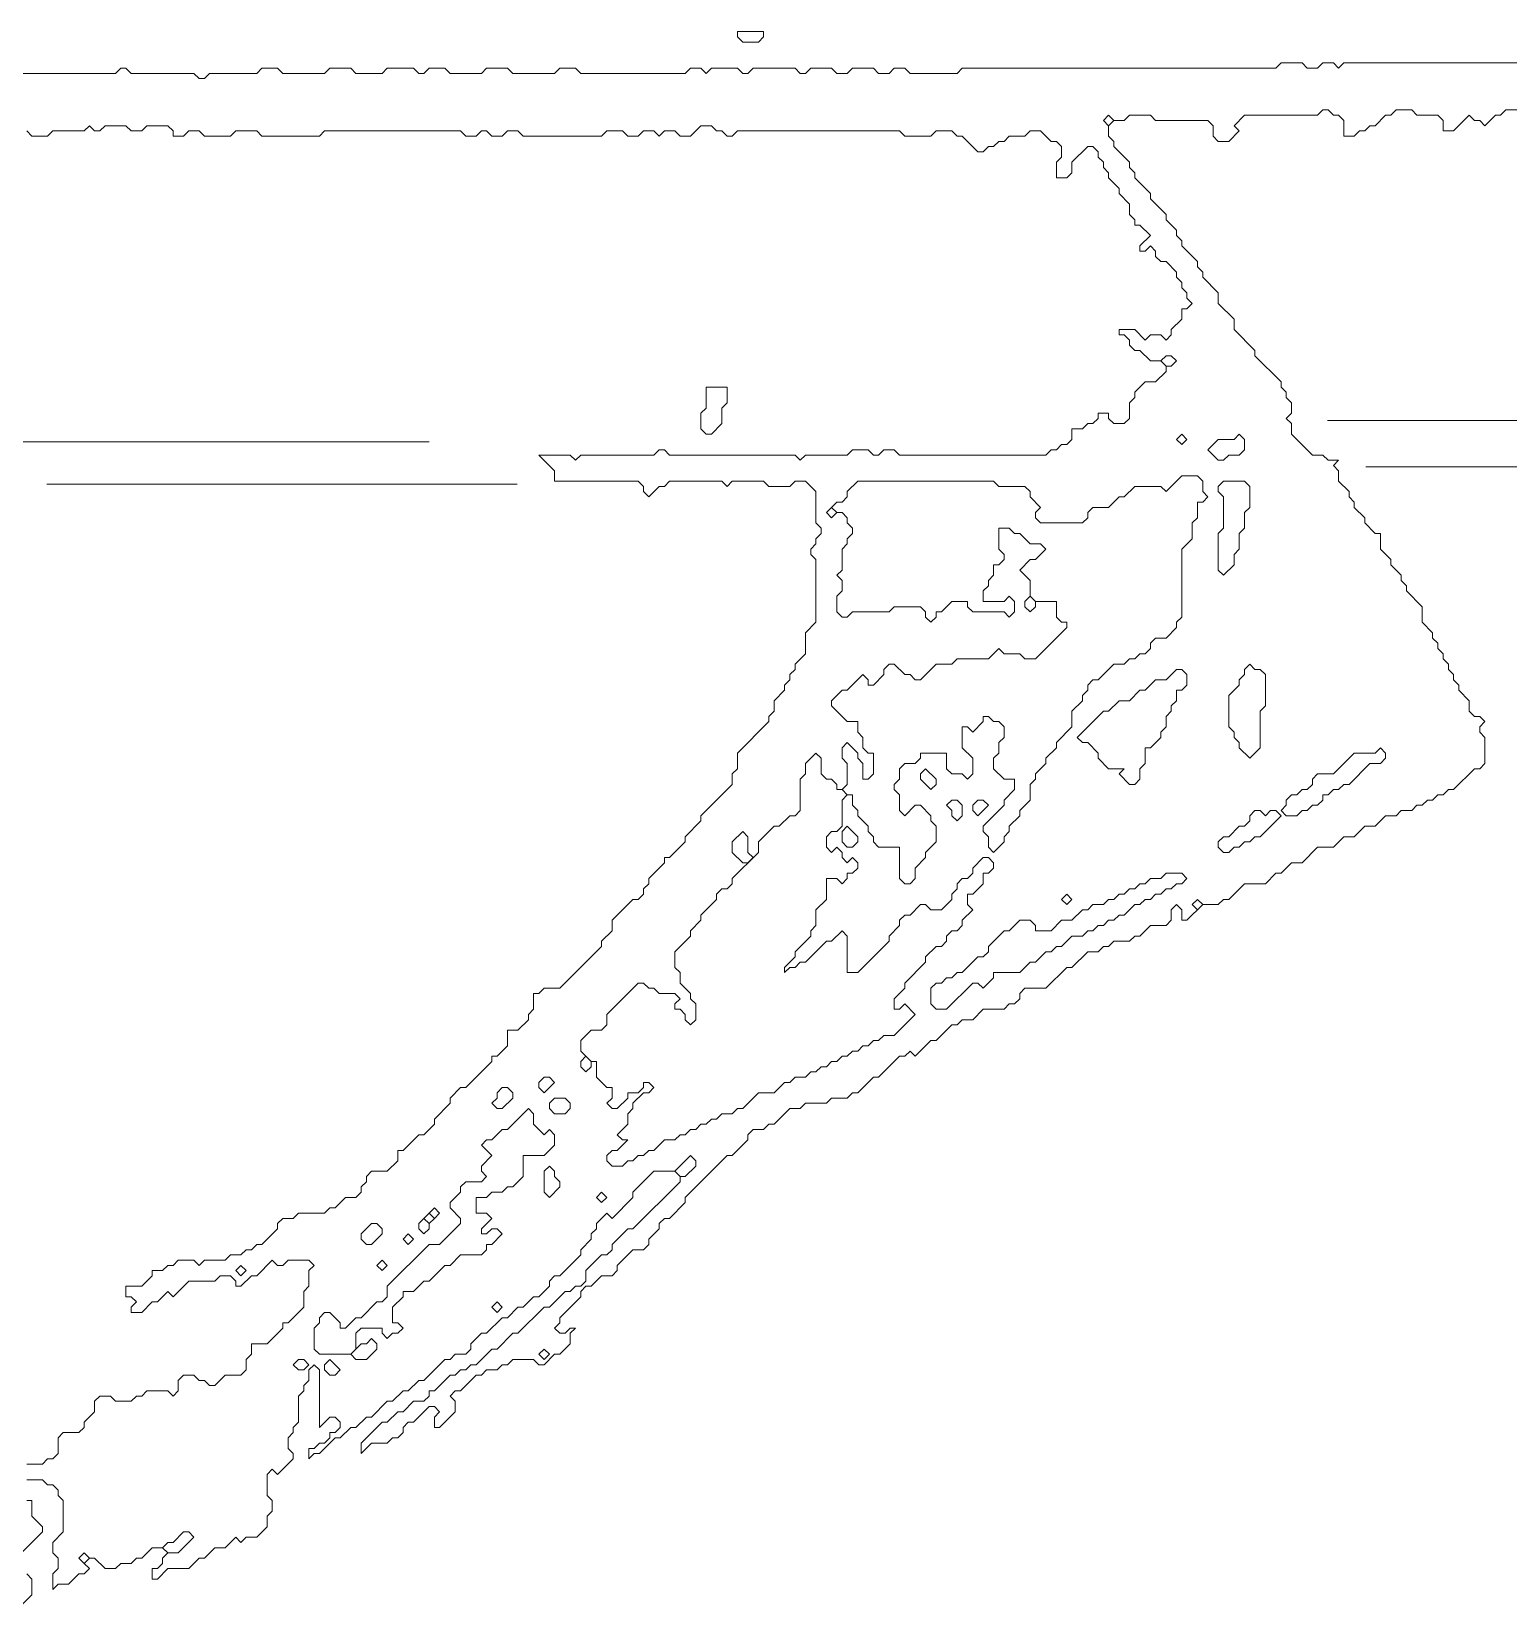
# Model space of a CAD drawing. Header units: millimetres. Extents: x 1 to 419, y 0 to 297.
# Drawn here: x 14.79 to 39.54, y 270.08 to 296.53 of the extents above; entities that cross this region are included whole.
import ezdxf

# ---------------------------------------------------------------- set-up
doc = ezdxf.new("R2010")
doc.units = ezdxf.units.MM
for name, color, linetype, lineweight in [('TRACE_CURVE', 6, 'CONTINUOUS', 0), ('TRACE_STRAIGHT', 5, 'CONTINUOUS', 0), ('TRACE_TEXT_SYMBOL', 6, 'CONTINUOUS', 0)]:
    doc.layers.add(name, color=color, linetype=linetype, lineweight=lineweight)

msp = doc.modelspace()

# ---------------------------------------------------------------- linework, layer by layer
at = {"layer": 'TRACE_CURVE', "color": 6}
for points in [[(42.211, 296.001), (36.781, 296.001), (36.694, 295.914), (36.606, 296.001), (36.431, 296.001), (36.343, 295.914), (36.168, 295.914), (36.081, 296.001), (35.73, 296.001), (35.643, 295.914), (30.388, 295.914), (30.301, 295.826), (29.513, 295.826), (29.425, 295.914), (29.25, 295.914), (29.162, 295.826), (28.987, 295.826), (28.9, 295.914), (28.549, 295.914), (28.462, 295.826), (28.287, 295.826), (28.199, 295.914), (27.849, 295.914), (27.761, 295.826), (27.673, 295.826), (27.586, 295.914), (26.885, 295.914), (26.798, 295.826), (26.71, 295.826), (26.623, 295.914), (26.185, 295.914), (26.097, 295.826), (26.01, 295.914), (25.834, 295.914), (25.747, 295.826), (23.995, 295.826), (23.908, 295.914), (23.645, 295.914), (23.557, 295.826), (22.857, 295.826), (22.769, 295.914), (22.419, 295.914), (22.331, 295.826), (21.806, 295.826), (21.718, 295.914), (21.456, 295.914), (21.368, 295.826), (21.281, 295.826), (21.193, 295.914), (20.755, 295.914), (20.668, 295.826), (20.23, 295.826), (20.142, 295.914), (19.792, 295.914), (19.704, 295.826), (19.004, 295.826)], [(19.004, 295.826), (18.916, 295.914), (18.653, 295.914), (18.566, 295.826), (17.778, 295.826), (17.69, 295.738), (17.602, 295.738), (17.515, 295.826), (16.464, 295.826), (16.376, 295.914), (16.289, 295.914), (16.201, 295.826), (9.896, 295.826)], [(34.679, 292.148), (34.417, 292.411), (34.417, 292.498), (34.329, 292.586), (34.329, 292.673), (34.066, 292.936), (34.066, 293.024), (33.979, 293.111), (33.979, 293.199), (33.804, 293.374), (33.804, 293.462), (33.541, 293.724), (33.541, 293.812), (33.278, 294.075), (33.278, 294.162), (33.191, 294.25), (33.191, 294.337), (32.928, 294.6), (32.928, 294.688), (32.84, 294.775), (32.84, 294.95), (32.928, 295.038), (33.103, 295.038), (33.191, 295.125), (33.541, 295.125), (33.629, 295.038), (34.504, 295.038), (34.592, 294.95), (34.592, 294.775), (34.679, 294.688), (34.855, 294.688), (35.03, 294.863), (34.942, 294.95), (35.117, 295.125), (36.343, 295.125), (36.431, 295.213), (36.518, 295.213), (36.606, 295.125), (36.694, 295.125), (36.781, 295.038), (36.781, 294.775), (36.956, 294.775), (37.044, 294.863), (37.132, 294.863), (37.219, 294.95), (37.307, 294.95), (37.482, 295.125), (37.569, 295.125), (37.657, 295.213), (37.92, 295.213), (38.007, 295.125), (38.358, 295.125), (38.445, 295.038), (38.445, 294.863), (38.62, 294.863), (38.883, 295.125), (38.971, 295.038), (39.058, 295.038), (39.146, 294.95), (39.321, 295.125), (39.408, 295.125), (39.496, 295.213), (39.846, 295.213)], [(14.712, 294.863), (14.8, 294.775), (15.063, 294.775), (15.15, 294.863), (15.676, 294.863), (15.763, 294.95), (15.851, 294.863), (15.939, 294.863), (16.026, 294.95), (16.376, 294.95), (16.464, 294.863), (16.639, 294.863), (16.727, 294.95), (17.077, 294.95), (17.165, 294.863), (17.165, 294.775), (17.34, 294.775), (17.427, 294.863), (17.602, 294.863), (17.69, 294.775), (18.128, 294.775), (18.215, 294.863), (18.566, 294.863), (18.653, 294.775), (19.617, 294.775), (19.704, 294.863), (21.981, 294.863), (22.069, 294.775), (22.244, 294.775), (22.331, 294.863), (22.419, 294.863), (22.507, 294.775)], [(22.507, 294.775), (22.682, 294.775), (22.769, 294.863), (22.944, 294.863), (23.032, 294.775), (24.346, 294.775), (24.433, 294.863), (24.696, 294.863), (24.784, 294.775), (24.959, 294.775), (25.046, 294.863), (25.221, 294.863), (25.309, 294.775), (25.397, 294.863), (25.572, 294.863), (25.659, 294.775), (25.834, 294.775), (26.01, 294.95), (26.185, 294.95), (26.272, 294.863), (26.36, 294.863), (26.447, 294.775), (26.535, 294.775), (26.623, 294.863), (29.337, 294.863), (29.425, 294.775), (29.863, 294.775), (29.95, 294.863), (30.213, 294.863), (30.301, 294.775), (30.388, 294.775), (30.651, 294.512), (30.739, 294.512), (30.826, 294.6), (30.914, 294.6), (31.001, 294.688), (31.089, 294.688), (31.176, 294.775), (31.439, 294.775), (31.527, 294.863), (31.702, 294.863), (31.877, 294.688), (31.965, 294.688), (32.052, 294.6), (32.052, 294.425), (31.965, 294.337), (31.965, 294.075), (32.14, 294.075), (32.227, 294.162), (32.227, 294.337), (32.49, 294.6), (32.578, 294.6), (32.665, 294.512), (32.665, 294.425), (32.753, 294.337), (32.753, 294.25), (32.84, 294.162), (32.84, 294.075), (33.016, 293.899), (33.016, 293.812), (33.191, 293.637), (33.191, 293.462), (33.278, 293.374), (33.278, 293.286)], [(33.278, 293.286), (33.366, 293.286), (33.541, 293.111), (33.366, 292.936), (33.366, 292.849), (33.453, 292.849), (33.541, 292.936), (33.629, 292.849), (33.629, 292.761), (33.716, 292.673), (33.804, 292.673), (33.979, 292.498), (33.979, 292.411), (34.066, 292.323), (34.066, 292.236), (34.154, 292.148), (34.154, 292.06), (34.242, 291.973), (34.154, 291.885), (34.066, 291.885), (34.066, 291.71), (33.891, 291.535), (33.891, 291.447), (33.804, 291.36), (33.716, 291.447), (33.541, 291.447), (33.453, 291.36), (33.278, 291.535), (33.016, 291.535), (33.016, 291.447), (33.103, 291.447), (33.191, 291.36), (33.191, 291.272), (33.278, 291.185), (33.366, 291.185), (33.541, 291.009), (33.716, 291.009), (33.804, 290.922), (33.804, 290.834), (33.629, 290.659), (33.453, 290.659), (33.278, 290.484), (33.278, 290.396), (33.191, 290.309), (33.191, 290.046), (33.103, 289.959), (32.928, 289.959), (32.84, 290.046), (32.84, 290.134), (32.665, 290.134), (32.665, 290.046), (32.578, 289.959), (32.49, 289.959), (32.402, 289.871), (32.227, 289.871), (32.227, 289.696), (32.14, 289.608), (32.052, 289.608), (31.965, 289.521), (31.877, 289.521), (31.789, 289.433), (29.337, 289.433), (29.25, 289.521), (29.075, 289.521)], [(38.533, 283.828), (38.62, 283.828), (38.971, 284.179), (39.058, 284.179), (39.146, 284.266), (39.146, 284.704), (39.058, 284.792), (39.058, 284.879), (39.146, 284.967), (39.058, 285.054), (38.971, 285.054), (38.883, 285.142), (38.883, 285.317), (38.708, 285.492), (38.708, 285.58), (38.62, 285.667), (38.62, 285.755), (38.533, 285.843), (38.533, 285.93), (38.445, 286.018), (38.445, 286.105), (38.358, 286.193), (38.358, 286.28), (38.27, 286.368), (38.27, 286.456), (38.095, 286.631), (38.095, 286.893), (37.832, 287.156), (37.832, 287.244), (37.745, 287.331), (37.745, 287.419), (37.569, 287.594), (37.569, 287.682), (37.394, 287.857), (37.394, 288.12), (37.307, 288.12), (37.132, 288.295), (37.132, 288.382), (36.956, 288.557), (36.956, 288.645), (36.869, 288.733), (36.869, 288.82), (36.694, 288.995), (36.694, 289.17), (36.606, 289.258), (36.694, 289.346), (36.518, 289.346), (36.431, 289.433), (36.256, 289.433), (35.905, 289.783), (35.905, 289.959), (35.818, 290.046), (35.905, 290.134), (35.905, 290.309), (35.818, 290.396), (35.818, 290.484), (35.73, 290.572), (35.73, 290.659), (35.292, 291.097), (35.292, 291.185), (34.942, 291.535), (34.942, 291.71), (34.679, 291.973), (34.679, 292.148)], [(29.075, 289.521), (28.987, 289.433), (28.9, 289.433), (28.812, 289.521), (28.549, 289.521), (28.462, 289.433), (27.761, 289.433), (27.673, 289.346), (27.586, 289.433), (25.484, 289.433), (25.397, 289.521), (25.309, 289.521), (25.221, 289.433), (23.995, 289.433), (23.908, 289.346), (23.82, 289.433), (23.295, 289.433), (23.557, 289.17), (23.557, 288.995), (24.959, 288.995), (25.046, 288.908), (25.046, 288.82), (25.134, 288.733), (25.309, 288.908), (25.397, 288.908), (25.484, 288.995), (26.36, 288.995), (26.447, 288.908), (26.535, 288.995), (27.06, 288.995), (27.148, 288.908), (27.498, 288.908), (27.586, 288.995), (27.761, 288.995), (27.936, 288.82), (27.936, 288.295), (28.024, 288.207), (28.024, 288.12), (27.936, 288.032), (27.936, 287.944), (27.849, 287.857), (27.849, 287.769), (27.936, 287.682), (27.936, 286.631), (27.761, 286.456), (27.761, 286.105), (27.586, 285.93), (27.586, 285.843), (27.498, 285.755), (27.498, 285.667), (27.411, 285.58), (27.411, 285.492), (27.236, 285.317), (27.236, 285.142), (27.148, 285.054), (27.148, 284.967), (26.623, 284.441), (26.623, 284.179), (26.535, 284.091), (26.535, 283.916), (26.01, 283.39), (26.01, 283.303), (25.747, 283.04), (25.747, 282.953)], [(31.176, 286.718), (31.089, 286.806), (30.563, 286.806), (30.476, 286.893), (30.476, 286.981), (30.213, 286.981), (30.038, 286.806), (29.95, 286.806), (29.95, 286.718), (29.863, 286.631), (29.775, 286.718), (29.775, 286.806), (29.688, 286.893), (29.25, 286.893), (29.162, 286.806), (28.549, 286.806), (28.462, 286.718), (28.374, 286.718), (28.287, 286.806), (28.287, 287.069), (28.374, 287.156), (28.374, 287.331), (28.287, 287.419), (28.374, 287.506), (28.374, 287.857), (28.462, 287.944), (28.462, 288.032), (28.549, 288.12), (28.549, 288.207), (28.462, 288.295), (28.462, 288.382), (28.374, 288.47), (28.287, 288.47), (28.199, 288.557), (28.287, 288.645), (28.374, 288.645), (28.462, 288.733), (28.462, 288.82), (28.637, 288.995), (30.914, 288.995), (31.001, 288.908), (31.439, 288.908), (31.527, 288.82), (31.527, 288.733), (31.702, 288.557), (31.614, 288.47), (31.614, 288.382), (31.702, 288.295), (32.402, 288.295), (32.49, 288.382), (32.49, 288.47), (32.578, 288.557), (32.84, 288.557), (33.016, 288.733), (33.103, 288.733), (33.278, 288.908), (33.716, 288.908), (33.804, 288.82), (34.066, 289.083)], [(34.066, 289.083), (34.329, 289.083), (34.417, 288.995), (34.417, 288.82), (34.504, 288.733), (34.417, 288.645), (34.329, 288.645), (34.329, 288.382), (34.242, 288.295), (34.242, 288.032), (34.066, 287.857), (34.066, 286.718), (33.979, 286.631), (33.979, 286.543), (33.804, 286.368), (33.629, 286.368), (33.541, 286.28), (33.541, 286.193), (33.453, 286.105), (33.366, 286.105), (33.278, 286.018), (33.191, 286.018), (33.103, 285.93), (32.928, 285.93), (32.665, 285.667), (32.578, 285.667), (32.49, 285.58), (32.49, 285.492), (32.402, 285.405), (32.402, 285.317), (32.227, 285.142), (32.227, 284.879), (31.965, 284.617), (31.965, 284.529), (31.789, 284.354), (31.789, 284.266), (31.614, 284.091), (31.614, 284.004), (31.527, 283.916), (31.527, 283.653), (31.352, 283.478), (31.352, 283.39), (31.176, 283.215), (31.176, 283.128), (31.089, 283.04), (31.089, 282.953), (30.914, 282.777), (30.826, 282.865), (30.826, 283.04), (30.739, 283.128), (30.739, 283.215), (31.089, 283.566), (31.089, 283.653), (31.264, 283.828), (31.264, 284.004), (31.089, 284.004), (30.914, 284.179), (30.914, 284.354), (31.001, 284.441), (31.001, 284.617), (31.089, 284.704), (31.089, 284.879), (31.001, 284.967), (30.914, 284.967)], [(28.812, 284.441), (28.724, 284.529), (28.724, 284.704), (28.637, 284.792), (28.637, 284.967), (28.462, 284.967), (28.199, 285.23), (28.199, 285.317), (28.374, 285.492), (28.462, 285.492), (28.724, 285.755), (28.812, 285.667), (28.812, 285.58), (28.9, 285.58), (29.075, 285.755), (29.075, 285.843), (29.162, 285.93), (29.25, 285.93), (29.425, 285.755), (29.513, 285.755), (29.6, 285.667), (29.688, 285.667), (29.95, 285.93), (30.213, 285.93), (30.301, 286.018), (30.826, 286.018), (31.001, 286.193), (31.089, 286.105), (31.352, 286.105), (31.439, 286.018), (31.614, 286.018), (32.14, 286.543), (32.14, 286.631), (32.052, 286.631), (31.965, 286.718), (31.965, 286.981), (31.614, 286.981), (31.527, 287.069), (31.527, 287.331), (31.352, 287.506), (31.527, 287.682), (31.614, 287.682), (31.789, 287.857), (31.702, 287.944), (31.527, 287.944), (31.352, 288.12), (31.264, 288.12), (31.176, 288.207), (31.001, 288.207), (31.001, 287.857), (31.089, 287.769), (31.089, 287.682), (31.001, 287.594), (30.914, 287.594), (30.914, 287.419), (30.826, 287.331), (30.826, 287.244), (30.739, 287.156), (30.739, 286.981), (31.089, 286.981), (31.176, 287.069), (31.264, 286.981), (31.264, 286.806), (31.176, 286.718)], [(30.914, 284.967), (30.826, 285.054), (30.739, 285.054), (30.739, 284.967), (30.563, 284.792), (30.476, 284.879), (30.388, 284.879), (30.388, 284.529), (30.563, 284.354), (30.563, 284.091), (30.476, 284.004), (30.388, 284.091), (30.213, 284.091), (30.126, 284.179), (30.126, 284.441), (29.688, 284.441), (29.688, 284.354), (29.6, 284.266), (29.425, 284.266), (29.337, 284.179), (29.337, 284.004), (29.25, 283.916), (29.25, 283.828), (29.337, 283.741), (29.337, 283.478), (29.425, 283.39), (29.6, 283.566), (29.688, 283.566), (29.863, 283.39), (29.863, 283.303), (29.95, 283.215), (29.95, 282.953), (29.775, 282.777), (29.775, 282.69), (29.6, 282.515), (29.6, 282.34), (29.513, 282.252), (29.425, 282.252), (29.337, 282.34), (29.337, 282.865), (28.987, 282.865), (28.9, 282.953), (28.9, 283.04), (28.812, 283.128), (28.812, 283.215), (28.637, 283.39), (28.637, 283.478), (28.549, 283.566), (28.549, 283.741), (28.462, 283.741), (28.374, 283.828), (28.462, 283.916), (28.462, 284.266), (28.374, 284.354), (28.374, 284.529), (28.462, 284.617), (28.637, 284.441), (28.637, 284.354), (28.724, 284.266), (28.724, 284.004), (28.812, 284.004), (28.9, 284.091), (28.9, 284.441), (28.812, 284.441)], [(25.834, 280.413), (25.659, 280.588), (25.659, 280.763), (25.572, 280.851), (25.572, 281.114), (25.834, 281.376), (25.834, 281.464), (26.01, 281.639), (26.01, 281.727), (26.272, 281.989), (26.272, 282.077), (26.36, 282.164), (26.447, 282.164), (26.535, 282.252), (26.535, 282.34), (26.973, 282.777), (26.973, 282.953), (27.236, 283.215), (27.323, 283.215), (27.498, 283.39), (27.586, 283.39), (27.673, 283.478), (27.673, 284.004), (27.761, 284.091), (27.761, 284.266), (27.936, 284.441)], [(27.936, 284.441), (28.024, 284.354), (28.024, 284.091), (28.111, 284.004), (28.199, 284.004), (28.287, 283.916), (28.287, 283.828), (28.374, 283.828), (28.462, 283.741), (28.374, 283.653), (28.374, 283.215), (28.287, 283.128), (28.199, 283.128), (28.111, 283.04), (28.111, 282.865), (28.199, 282.777), (28.287, 282.865), (28.374, 282.777), (28.374, 282.69), (28.462, 282.602), (28.549, 282.69), (28.637, 282.602), (28.637, 282.515), (28.549, 282.427), (28.462, 282.427), (28.462, 282.34), (28.374, 282.252), (28.287, 282.34), (28.111, 282.34), (28.111, 281.989), (27.936, 281.814), (27.936, 281.551), (27.849, 281.464), (27.849, 281.376), (27.586, 281.114), (27.586, 281.026), (27.411, 280.851), (27.411, 280.763), (27.498, 280.851), (27.586, 280.851), (27.673, 280.938), (27.761, 280.938), (28.111, 281.289), (28.199, 281.289), (28.374, 281.464), (28.462, 281.376), (28.462, 280.763), (28.637, 280.763), (29.162, 281.289), (29.162, 281.376), (29.337, 281.551), (29.337, 281.639), (29.425, 281.727), (29.513, 281.727), (29.688, 281.902), (29.775, 281.902), (29.863, 281.814), (30.038, 281.814), (30.213, 281.989), (30.213, 282.077), (30.301, 282.164), (30.301, 282.252), (30.388, 282.34), (30.476, 282.34)], [(28.987, 279.012), (29.337, 279.362), (29.425, 279.362), (29.513, 279.45), (29.6, 279.362), (29.863, 279.625), (29.95, 279.625), (30.213, 279.888), (30.301, 279.888), (30.388, 279.975), (30.563, 279.975), (30.739, 280.15), (31.089, 280.15), (31.176, 280.238), (31.264, 280.238), (31.352, 280.325), (31.352, 280.413), (31.439, 280.501), (31.789, 280.501), (32.14, 280.851), (32.227, 280.851), (32.49, 281.114), (32.665, 281.114), (32.753, 281.201), (32.84, 281.201), (32.928, 281.289), (33.191, 281.289), (33.278, 281.376), (33.366, 281.376), (33.541, 281.551), (33.804, 281.551), (33.891, 281.639), (33.891, 281.814), (33.979, 281.902), (34.066, 281.814), (34.066, 281.639), (34.154, 281.639), (34.417, 281.902), (34.679, 281.902), (34.767, 281.989), (34.855, 281.989), (35.117, 282.252), (35.468, 282.252), (35.643, 282.427), (35.73, 282.427), (35.905, 282.602), (36.081, 282.602), (36.343, 282.865), (36.606, 282.865), (36.781, 283.04), (36.956, 283.04), (37.132, 283.215), (37.307, 283.215), (37.482, 283.39), (37.657, 283.39), (37.745, 283.478), (37.92, 283.478), (38.007, 283.566), (38.095, 283.566), (38.182, 283.653), (38.27, 283.653), (38.358, 283.741), (38.445, 283.741), (38.533, 283.828)], [(25.747, 282.953), (25.484, 282.69), (25.397, 282.69), (25.397, 282.602), (25.134, 282.34), (25.134, 282.252), (25.046, 282.164), (25.046, 282.077), (24.959, 281.989), (24.871, 281.989), (24.521, 281.639), (24.521, 281.464), (24.346, 281.289), (24.346, 281.201), (23.645, 280.501), (23.382, 280.501), (23.295, 280.413), (23.207, 280.413), (23.207, 280.15), (23.12, 280.063), (23.12, 279.975), (22.944, 279.8), (22.769, 279.8), (22.769, 279.537), (22.594, 279.362), (22.507, 279.362), (22.507, 279.275), (22.069, 278.837), (21.981, 278.837), (21.806, 278.661), (21.806, 278.574), (21.543, 278.311), (21.543, 278.224), (21.368, 278.048), (21.281, 278.048), (21.018, 277.786), (20.93, 277.786), (20.93, 277.611), (20.755, 277.435), (20.492, 277.435), (20.405, 277.348), (20.405, 277.26), (20.317, 277.173), (20.317, 277.085), (20.23, 276.998), (20.055, 276.998), (19.879, 276.822), (19.792, 276.822), (19.704, 276.735), (19.266, 276.735), (19.179, 276.647), (19.004, 276.647), (18.916, 276.56), (18.916, 276.472), (18.653, 276.209), (18.566, 276.209), (18.478, 276.122), (18.391, 276.122), (18.303, 276.034), (18.128, 276.034), (18.04, 275.947), (17.69, 275.947), (17.602, 275.859), (17.515, 275.947)], [(30.476, 282.34), (30.563, 282.427), (30.563, 282.515), (30.739, 282.69), (30.826, 282.69), (30.914, 282.602), (30.914, 282.515), (30.826, 282.427), (30.739, 282.427), (30.739, 282.252), (30.563, 282.077), (30.476, 282.077), (30.476, 281.902), (30.563, 281.814), (30.388, 281.639), (30.388, 281.551), (30.301, 281.464), (30.213, 281.464), (30.126, 281.376), (30.126, 281.289), (30.038, 281.201), (29.95, 281.201), (29.775, 281.026), (29.775, 280.938), (29.425, 280.588), (29.425, 280.501), (29.25, 280.325), (29.25, 280.15), (29.337, 280.15), (29.425, 280.238), (29.6, 280.063), (29.25, 279.712), (29.075, 279.712), (28.987, 279.625), (28.9, 279.625), (28.812, 279.537), (28.724, 279.537), (28.637, 279.45), (28.549, 279.45), (28.462, 279.362), (28.374, 279.362), (28.287, 279.275), (28.199, 279.275), (28.111, 279.187), (28.024, 279.187), (27.936, 279.099), (27.849, 279.099), (27.761, 279.012), (27.586, 279.012), (27.498, 278.924), (27.411, 278.924), (27.236, 278.749), (26.973, 278.749), (26.71, 278.486), (26.623, 278.486), (26.535, 278.399), (26.36, 278.399), (26.272, 278.311), (26.185, 278.311), (26.097, 278.224), (26.01, 278.224), (25.922, 278.136), (25.834, 278.136), (25.747, 278.048)], [(33.716, 282.34), (33.804, 282.427), (34.066, 282.427), (34.154, 282.34), (34.066, 282.252), (33.979, 282.252), (33.891, 282.164), (33.804, 282.164), (33.716, 282.077), (33.629, 282.077), (33.541, 281.989), (33.453, 281.989), (33.366, 281.902), (33.278, 281.902), (33.103, 281.727), (33.016, 281.727), (32.928, 281.639), (32.84, 281.639), (32.753, 281.551), (32.665, 281.551), (32.578, 281.464), (32.49, 281.464), (32.402, 281.376), (32.227, 281.376), (32.052, 281.201), (31.965, 281.201), (31.877, 281.114), (31.789, 281.114), (31.614, 280.938), (31.527, 280.938), (31.352, 280.763), (30.914, 280.763), (30.914, 280.676), (30.739, 280.501), (30.651, 280.588), (30.563, 280.588), (30.126, 280.15), (29.95, 280.15), (29.863, 280.238), (29.863, 280.501), (29.95, 280.588), (30.038, 280.588), (30.126, 280.676), (30.213, 280.676), (30.301, 280.763), (30.388, 280.763), (30.651, 281.026), (30.739, 281.026), (30.826, 281.114), (30.826, 281.201), (31.089, 281.464), (31.176, 281.464), (31.352, 281.639), (31.527, 281.639), (31.614, 281.551), (31.614, 281.464), (31.877, 281.464), (32.052, 281.639), (32.227, 281.639), (32.402, 281.814), (32.49, 281.814), (32.578, 281.902), (32.753, 281.902), (32.84, 281.989)], [(32.84, 281.989), (32.928, 281.989), (33.016, 282.077), (33.103, 282.077), (33.191, 282.164), (33.278, 282.164), (33.366, 282.252), (33.453, 282.252), (33.541, 282.34), (33.716, 282.34)], [(25.747, 278.048), (25.659, 278.048), (25.572, 277.961), (25.397, 277.961), (25.221, 277.786), (25.134, 277.786), (25.046, 277.698), (24.959, 277.698), (24.871, 277.611), (24.784, 277.611), (24.696, 277.523), (24.521, 277.523), (24.433, 277.611), (24.433, 277.698), (24.521, 277.786), (24.608, 277.786), (24.784, 277.961), (24.696, 277.961), (24.608, 278.048), (24.784, 278.224), (24.784, 278.399), (24.871, 278.486), (24.871, 278.574), (25.046, 278.749), (25.134, 278.749), (25.221, 278.837), (25.134, 278.924), (25.046, 278.924), (25.046, 278.837), (24.959, 278.749), (24.784, 278.749), (24.784, 278.661), (24.608, 278.486), (24.521, 278.486), (24.433, 278.574), (24.521, 278.661), (24.521, 278.837), (24.433, 278.837), (24.258, 279.012), (24.258, 279.275), (24.171, 279.275), (23.995, 279.45), (23.995, 279.625), (24.171, 279.8), (24.346, 279.8), (24.433, 279.888), (24.433, 280.063), (24.959, 280.588), (25.046, 280.588), (25.134, 280.501), (25.221, 280.501), (25.309, 280.413), (25.572, 280.413), (25.659, 280.325), (25.572, 280.238), (25.572, 280.15), (25.659, 280.15), (25.747, 280.063), (25.747, 279.975), (25.834, 279.888), (25.922, 279.975), (25.922, 280.238), (25.834, 280.325), (25.834, 280.413)], [(21.543, 273.144), (21.631, 273.144), (21.894, 273.407), (21.894, 273.582), (21.806, 273.67), (21.894, 273.757), (21.981, 273.757), (22.244, 274.02), (22.331, 274.02), (22.419, 274.108), (22.594, 274.108), (22.682, 274.195), (22.769, 274.195), (22.857, 274.283), (23.207, 274.283), (23.295, 274.195), (23.382, 274.195), (23.557, 274.37), (23.645, 274.37), (23.82, 274.545), (23.82, 274.721), (23.908, 274.808), (23.82, 274.808), (23.733, 274.721), (23.645, 274.721), (23.557, 274.808), (23.645, 274.896), (23.645, 274.983), (23.995, 275.334), (23.995, 275.421), (24.083, 275.509), (24.171, 275.509), (24.346, 275.684), (24.521, 275.684), (24.608, 275.772), (24.608, 275.859), (24.871, 276.122), (25.046, 276.122), (25.134, 276.209), (25.134, 276.297), (25.309, 276.472), (25.309, 276.56), (25.397, 276.647), (25.484, 276.647), (25.747, 276.91), (25.747, 276.998), (26.447, 277.698), (26.535, 277.698), (26.798, 277.961), (26.798, 278.048), (26.885, 278.136), (27.06, 278.136), (27.148, 278.224), (27.236, 278.224), (27.498, 278.486), (27.673, 278.486), (27.761, 278.574), (28.111, 278.574), (28.199, 278.661), (28.462, 278.661), (28.549, 278.749), (28.637, 278.749), (28.9, 279.012), (28.987, 279.012)], [(23.12, 278.486), (23.207, 278.399), (23.207, 278.224), (23.382, 278.048), (23.47, 278.136), (23.557, 278.048), (23.557, 277.873), (23.382, 277.698), (23.032, 277.698), (23.032, 277.348), (22.857, 277.173), (22.769, 277.173), (22.682, 277.085), (22.507, 277.085), (22.419, 276.998), (22.244, 276.998), (22.244, 276.735), (22.419, 276.735), (22.507, 276.647), (22.331, 276.472), (22.331, 276.385), (22.419, 276.385), (22.507, 276.472), (22.594, 276.472), (22.682, 276.385), (22.507, 276.209), (22.419, 276.209), (22.419, 276.122), (22.331, 276.034), (21.981, 276.034), (21.806, 275.859), (21.718, 275.859), (21.456, 275.596), (21.368, 275.596), (21.193, 275.421), (21.018, 275.421), (21.018, 275.334), (20.843, 275.159), (20.843, 274.896), (20.93, 274.896), (21.018, 274.808), (20.93, 274.721), (20.843, 274.721), (20.755, 274.633), (20.668, 274.721), (20.668, 274.808), (20.317, 274.808), (20.23, 274.721), (20.23, 274.458), (20.142, 274.37), (19.617, 274.37), (19.529, 274.458), (19.529, 274.808), (19.617, 274.896), (19.617, 274.983), (19.704, 275.071), (19.792, 275.071), (19.967, 274.896), (19.967, 274.808), (20.055, 274.808), (20.23, 274.983), (20.317, 274.983), (20.58, 275.246), (20.668, 275.246)], [(20.668, 275.246), (20.755, 275.334), (20.755, 275.509), (21.456, 276.209), (21.631, 276.209), (21.981, 276.56), (21.981, 276.647), (21.806, 276.822), (21.806, 276.91), (21.981, 277.085), (21.981, 277.173), (22.069, 277.26), (22.331, 277.26), (22.419, 277.348), (22.331, 277.435), (22.331, 277.523), (22.507, 277.698), (22.331, 277.873), (22.419, 277.961), (22.507, 277.961), (22.682, 278.136), (22.769, 278.136), (23.12, 278.486)], [(23.557, 275.684), (23.645, 275.684), (23.995, 276.034), (23.995, 276.122), (24.171, 276.297), (24.171, 276.385), (24.258, 276.472), (24.258, 276.56), (24.433, 276.735), (24.521, 276.647), (24.871, 276.998), (24.871, 277.085), (25.221, 277.435), (25.572, 277.435), (25.659, 277.348), (25.659, 277.26), (24.871, 276.472), (24.784, 276.472), (24.521, 276.209), (24.521, 276.122), (24.433, 276.034), (24.346, 276.034), (24.083, 275.772), (24.083, 275.596), (23.995, 275.509), (23.908, 275.509), (23.82, 275.421), (23.733, 275.421), (23.47, 275.159), (23.382, 275.159), (22.944, 274.721), (22.857, 274.721), (22.594, 274.458), (22.507, 274.458), (22.244, 274.195), (22.156, 274.195), (22.069, 274.108), (21.981, 274.108), (21.894, 274.02), (21.806, 274.02), (21.543, 273.757), (21.456, 273.757), (21.456, 273.67), (21.368, 273.582), (21.193, 273.582), (21.018, 273.407), (20.93, 273.407), (20.755, 273.232), (20.668, 273.232), (20.317, 272.882), (20.317, 272.706), (20.492, 272.882), (20.755, 272.882), (20.843, 272.969), (20.93, 272.969), (21.018, 273.057), (21.018, 273.144), (21.105, 273.232), (21.193, 273.232), (21.456, 273.495), (21.543, 273.495), (21.631, 273.407), (21.543, 273.319), (21.543, 273.144)], [(17.515, 275.947), (17.252, 275.947), (17.165, 275.859), (17.077, 275.859), (16.989, 275.772), (16.814, 275.772), (16.814, 275.684), (16.639, 275.509), (16.376, 275.509), (16.376, 275.334), (16.464, 275.334), (16.552, 275.246), (16.464, 275.159), (16.464, 275.071), (16.639, 275.071), (16.814, 275.246), (16.902, 275.246), (17.077, 275.421), (17.165, 275.334), (17.427, 275.596), (17.865, 275.596), (17.953, 275.684), (18.128, 275.684), (18.215, 275.596), (18.215, 275.509), (18.303, 275.509), (18.478, 275.684), (18.566, 275.684), (18.828, 275.947), (18.916, 275.859), (19.004, 275.859), (19.091, 275.947), (19.441, 275.947), (19.529, 275.859), (19.441, 275.772), (19.441, 275.509), (19.354, 275.421), (19.354, 275.159), (19.091, 274.896), (19.004, 274.896), (19.004, 274.808), (18.741, 274.545), (18.478, 274.545), (18.478, 274.37), (18.391, 274.283), (18.391, 274.108), (18.303, 274.02), (18.04, 274.02), (17.865, 273.845), (17.778, 273.845), (17.69, 273.932), (17.602, 273.932), (17.515, 274.02), (17.34, 274.02), (17.252, 273.932), (17.252, 273.757), (17.165, 273.67), (17.077, 273.757), (16.727, 273.757), (16.639, 273.67), (16.552, 273.67), (16.464, 273.582), (16.201, 273.582), (16.114, 273.67)], [(18.828, 271.743), (18.828, 271.918), (18.741, 272.006), (18.741, 272.356), (18.828, 272.444), (18.916, 272.356), (19.179, 272.619), (19.179, 272.706), (19.091, 272.794), (19.091, 272.969), (19.179, 273.057), (19.179, 273.144), (19.266, 273.232), (19.266, 273.67), (19.354, 273.757), (19.354, 273.845), (19.441, 273.932), (19.441, 274.108), (19.529, 274.195), (19.617, 274.108), (19.617, 273.144), (19.792, 273.319), (19.879, 273.319), (19.967, 273.232), (19.967, 273.144), (19.879, 273.057), (19.792, 273.057), (19.792, 272.969), (19.704, 272.882), (19.617, 272.882), (19.529, 272.794), (19.441, 272.794), (19.441, 272.619), (19.529, 272.706), (19.617, 272.706), (19.879, 272.969), (19.967, 272.969), (20.142, 273.144), (20.23, 273.144), (20.405, 273.319), (20.492, 273.319), (20.755, 273.582), (20.843, 273.582), (21.018, 273.757), (21.105, 273.757), (21.281, 273.932), (21.368, 273.932), (21.718, 274.283), (21.806, 274.283), (21.894, 274.37), (22.069, 274.37), (22.156, 274.458), (22.156, 274.545), (22.331, 274.721), (22.419, 274.721), (22.682, 274.983), (22.769, 274.983), (22.944, 275.159), (23.032, 275.159), (23.207, 275.334), (23.295, 275.334), (23.47, 275.509), (23.47, 275.596), (23.557, 275.684)], [(16.114, 273.67), (15.939, 273.67), (15.851, 273.582), (15.851, 273.407), (15.676, 273.232), (15.676, 273.144), (15.588, 273.057), (15.326, 273.057), (15.238, 272.969), (15.238, 272.706), (15.15, 272.619), (15.063, 272.619), (14.975, 272.531), (14.712, 272.531)], [(14.712, 272.269), (14.975, 272.269), (15.063, 272.181), (15.15, 272.181), (15.238, 272.093), (15.238, 272.006), (15.326, 271.918), (15.326, 271.393), (15.15, 271.218), (15.15, 271.043), (15.238, 270.955), (15.238, 270.78), (15.15, 270.692), (15.15, 270.429), (15.238, 270.517), (15.413, 270.517), (15.588, 270.692), (15.676, 270.692), (15.763, 270.78), (15.676, 270.867), (15.763, 270.955), (15.851, 270.955), (16.026, 270.78), (16.201, 270.78), (16.289, 270.867), (16.464, 270.867), (16.552, 270.955), (16.639, 270.955), (16.814, 271.13), (16.989, 271.13), (17.077, 271.043), (16.989, 270.955), (16.989, 270.867), (16.902, 270.78), (16.814, 270.78), (16.814, 270.605), (16.902, 270.605), (17.077, 270.78), (17.427, 270.78), (17.602, 270.955), (17.69, 270.955), (17.865, 271.13), (18.04, 271.13), (18.215, 271.305), (18.303, 271.218), (18.391, 271.305), (18.566, 271.305), (18.741, 271.48), (18.741, 271.656), (18.828, 271.743)], [(14.537, 270.955), (14.975, 271.393), (14.975, 271.48), (14.8, 271.656), (14.8, 271.918), (14.712, 271.918)], [(14.537, 270.079), (14.8, 270.342), (14.8, 270.605), (14.712, 270.692)]]:
    msp.add_lwpolyline(points, dxfattribs=at)
for points in [[(32.753, 295.038), (32.84, 295.125), (32.928, 295.038), (32.84, 294.95)], [(33.716, 291.009), (33.804, 291.097), (33.891, 291.097), (33.979, 291.009), (33.891, 290.922), (33.804, 290.922)], [(33.979, 289.696), (34.066, 289.783), (34.154, 289.696), (34.066, 289.608)], [(34.942, 289.696), (35.03, 289.783), (35.117, 289.696), (35.117, 289.521), (35.03, 289.433), (34.855, 289.433), (34.767, 289.346), (34.679, 289.346), (34.504, 289.521), (34.679, 289.696)], [(34.679, 288.908), (34.767, 288.995), (35.117, 288.995), (35.205, 288.908), (35.205, 288.557), (35.117, 288.47), (35.117, 288.207), (35.03, 288.12), (35.03, 287.857), (34.942, 287.769), (34.942, 287.594), (34.767, 287.419), (34.679, 287.506), (34.679, 288.12), (34.767, 288.207), (34.767, 288.733), (34.679, 288.82)], [(28.111, 288.47), (28.199, 288.557), (28.287, 288.47), (28.199, 288.382)], [(31.439, 286.981), (31.527, 287.069), (31.614, 286.981), (31.614, 286.893), (31.527, 286.806), (31.439, 286.893)], [(35.117, 285.843), (35.205, 285.93), (35.292, 285.843), (35.38, 285.843), (35.468, 285.755), (35.468, 285.23), (35.38, 285.142), (35.38, 284.529), (35.205, 284.354), (35.03, 284.529), (35.03, 284.617), (34.942, 284.704), (34.942, 284.792), (34.855, 284.879), (34.855, 285.405), (35.03, 285.58), (35.03, 285.667), (35.117, 285.755)], [(33.979, 285.843), (34.066, 285.843), (34.154, 285.755), (34.154, 285.58), (34.066, 285.492), (33.979, 285.492), (33.979, 285.317), (33.891, 285.23), (33.891, 285.142), (33.804, 285.054), (33.804, 284.879), (33.716, 284.792), (33.716, 284.704), (33.541, 284.529), (33.453, 284.529), (33.453, 284.266), (33.366, 284.179), (33.366, 284.004), (33.278, 283.916), (33.191, 283.916), (33.016, 284.091), (33.103, 284.179), (32.84, 284.179), (32.665, 284.354), (32.665, 284.441), (32.49, 284.617), (32.402, 284.617), (32.315, 284.704), (32.753, 285.142), (32.84, 285.142), (33.016, 285.317), (33.191, 285.317), (33.366, 285.492), (33.453, 285.492), (33.629, 285.667), (33.804, 285.667)], [(37.307, 284.441), (37.394, 284.529), (37.482, 284.441), (37.482, 284.354), (37.394, 284.266), (37.219, 284.266), (36.869, 283.916), (36.781, 283.916), (36.694, 283.828), (36.606, 283.828), (36.518, 283.741), (36.431, 283.741), (36.431, 283.653), (36.343, 283.566), (36.256, 283.566), (36.168, 283.478), (36.081, 283.478), (35.993, 283.39), (35.818, 283.39), (35.73, 283.478), (35.818, 283.566), (35.818, 283.653), (35.905, 283.741), (35.993, 283.741), (36.081, 283.828), (36.168, 283.828), (36.256, 283.916), (36.256, 284.004), (36.343, 284.091), (36.606, 284.091), (36.956, 284.441)], [(29.688, 284.091), (29.775, 284.179), (29.95, 284.004), (29.95, 283.916), (29.863, 283.828), (29.688, 284.004)], [(30.126, 283.566), (30.213, 283.653), (30.301, 283.653), (30.388, 283.566), (30.388, 283.39), (30.301, 283.303), (30.213, 283.39), (30.213, 283.478)], [(30.563, 283.566), (30.651, 283.653), (30.739, 283.653), (30.826, 283.566), (30.651, 283.39), (30.563, 283.478)], [(35.205, 283.39), (35.292, 283.478), (35.38, 283.478), (35.468, 283.39), (35.555, 283.478), (35.643, 283.478), (35.73, 283.39), (35.38, 283.04), (35.292, 283.04), (35.205, 282.953), (35.117, 282.953), (35.03, 282.865), (34.942, 282.865), (34.855, 282.777), (34.767, 282.777), (34.679, 282.865), (34.679, 282.953), (34.767, 283.04), (34.855, 283.04), (35.03, 283.215), (35.117, 283.215), (35.205, 283.303)], [(26.71, 283.128), (26.798, 283.04), (26.798, 282.777), (26.885, 282.69), (26.798, 282.602), (26.71, 282.602), (26.535, 282.777), (26.535, 282.953)], [(28.374, 283.128), (28.462, 283.215), (28.637, 283.04), (28.637, 282.953), (28.549, 282.865), (28.462, 282.865), (28.374, 282.953)], [(32.052, 281.989), (32.14, 282.077), (32.227, 281.989), (32.14, 281.902)], [(34.242, 281.902), (34.329, 281.989), (34.417, 281.902), (34.329, 281.814)], [(23.995, 279.275), (24.083, 279.362), (24.171, 279.275), (24.171, 279.187), (24.083, 279.099), (23.995, 279.187)], [(22.594, 278.749), (22.682, 278.837), (22.769, 278.837), (22.857, 278.749), (22.857, 278.661), (22.682, 278.486), (22.594, 278.486), (22.507, 278.574), (22.594, 278.661)], [(23.295, 278.924), (23.382, 279.012), (23.47, 279.012), (23.557, 278.924), (23.382, 278.749), (23.295, 278.837)], [(23.47, 278.574), (23.557, 278.661), (23.733, 278.661), (23.82, 278.574), (23.82, 278.486), (23.733, 278.399), (23.557, 278.399), (23.47, 278.486)], [(23.382, 277.435), (23.47, 277.523), (23.557, 277.435), (23.557, 277.348), (23.645, 277.26), (23.645, 277.173), (23.47, 276.998), (23.382, 277.085)], [(25.834, 277.698), (25.922, 277.611), (25.922, 277.523), (25.747, 277.348), (25.659, 277.348), (25.572, 277.435)], [(24.258, 276.998), (24.346, 277.085), (24.433, 276.998), (24.346, 276.91)], [(21.281, 276.56), (21.368, 276.647), (21.456, 276.56), (21.456, 276.472), (21.368, 276.385), (21.281, 276.472)], [(21.368, 276.647), (21.456, 276.735), (21.543, 276.647), (21.456, 276.56)], [(21.456, 276.735), (21.543, 276.822), (21.631, 276.735), (21.543, 276.647)], [(20.492, 276.56), (20.58, 276.56), (20.668, 276.472), (20.668, 276.385), (20.492, 276.209), (20.405, 276.209), (20.317, 276.297), (20.317, 276.385)], [(21.018, 276.297), (21.105, 276.385), (21.193, 276.297), (21.105, 276.209)], [(18.215, 275.772), (18.303, 275.859), (18.391, 275.772), (18.303, 275.684)], [(20.58, 275.859), (20.668, 275.947), (20.755, 275.859), (20.668, 275.772)], [(22.507, 275.159), (22.594, 275.246), (22.682, 275.159), (22.594, 275.071)], [(20.405, 274.545), (20.492, 274.633), (20.58, 274.545), (20.58, 274.458), (20.405, 274.283), (20.23, 274.283), (20.142, 274.37), (20.317, 274.545)], [(19.179, 274.195), (19.266, 274.283), (19.354, 274.283), (19.441, 274.195), (19.354, 274.108), (19.266, 274.108)], [(19.704, 274.195), (19.792, 274.283), (19.967, 274.108), (19.879, 274.02), (19.792, 274.02), (19.704, 274.108)], [(23.295, 274.37), (23.382, 274.458), (23.47, 274.37), (23.382, 274.283)], [(17.34, 271.393), (17.427, 271.393), (17.515, 271.305), (17.252, 271.043), (17.077, 271.043), (16.989, 271.13), (17.077, 271.218), (17.165, 271.218)], [(15.588, 270.955), (15.676, 271.043), (15.763, 270.955), (15.676, 270.867)]]:
    msp.add_lwpolyline(points, close=True, dxfattribs=at)
at = {"layer": 'TRACE_STRAIGHT', "color": 5}
for p, q in [((36.506, 290.013), (374.38, 290.013)), ((9.546, 289.652), (21.456, 289.652)), ((37.148, 289.238), (75.477, 289.238)), ((15.051, 288.944), (22.933, 288.944))]:
    msp.add_line(p, q, dxfattribs=at)
at = {"layer": 'TRACE_TEXT_SYMBOL', "color": 6}
for points in [[(26.623, 296.527), (26.623, 296.439), (26.71, 296.351), (26.973, 296.351), (27.06, 296.439), (27.06, 296.527)], [(26.097, 290.572), (26.097, 290.221), (26.01, 290.134), (26.01, 289.871), (26.097, 289.783), (26.185, 289.783), (26.36, 289.959), (26.36, 290.221), (26.447, 290.309), (26.447, 290.572)]]:
    msp.add_lwpolyline(points, close=True, dxfattribs=at)

doc.saveas('drawing.dxf')
